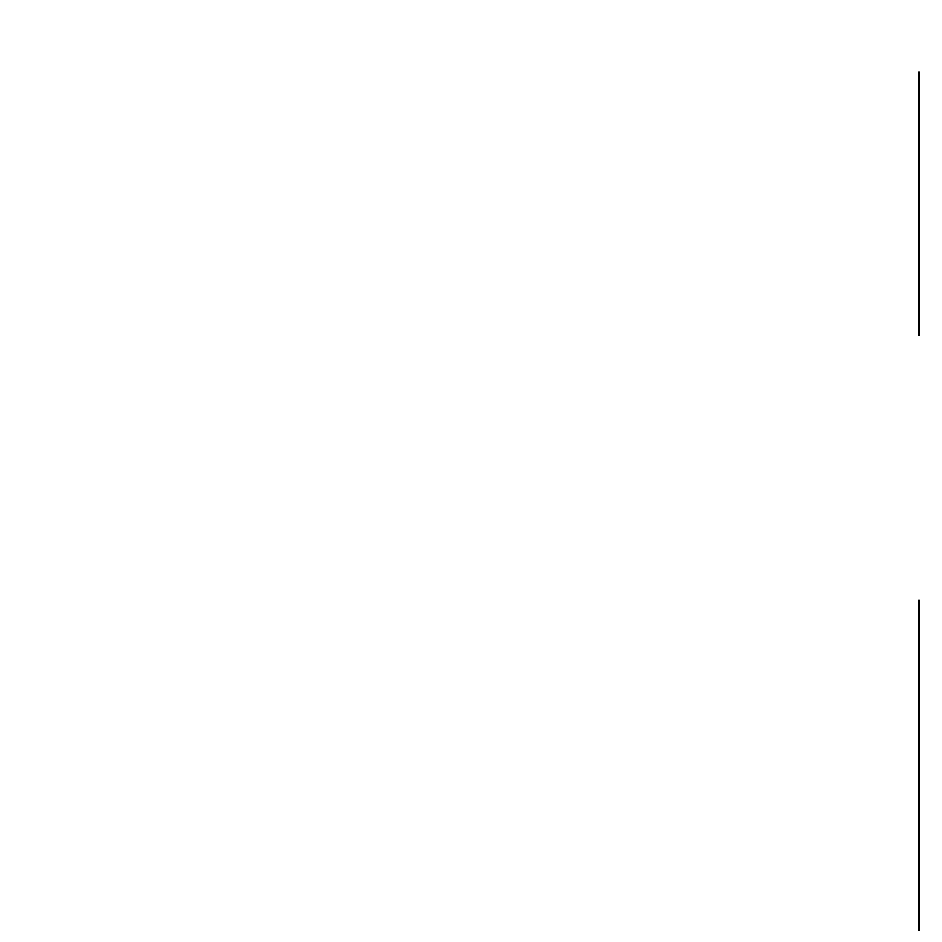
# Model space of a CAD drawing. Header units: millimetres. Extents: x 601 to 1195, y -13 to 407.
# Drawn here: x 760.41 to 764.767, y 303.567 to 307.923 of the extents above; entities that cross this region are included whole.
import ezdxf

# ---------------------------------------------------------------- set-up
doc = ezdxf.new("R2010")
doc.units = ezdxf.units.MM
doc.header["$LTSCALE"] = 0.1
doc.linetypes.add('CENTERX2', pattern=[101.6, 63.5, -12.7, 12.7, -12.7])
doc.layers.add('CENTER', color=1, linetype='CENTERX2')
doc.layers.add('DIM', color=3, linetype='Continuous')
doc.styles.get("Standard").update_dxf_attribs({"font": 'arial.ttf'})
doc.dimstyles.new('ISO-25', dxfattribs={"dimtxt": 2.5, "dimasz": 2.5, "dimexe": 1.25, "dimexo": 0.625, "dimtad": 1, "dimlfac": 1.666667, "dimtxsty": 'Standard', "dimcen": 2.5, "dimadec": 0, "dimazin": 0, "dimtfac": 1, "dimtmove": 0, "dimatfit": 3, "dimfxl": 0, "dimarcsym": 0})

# ---------------------------------------------------------------- blocks, each defined once
blk = doc.blocks.new('*D9')
at = {"layer": 'Defpoints', "color": 0}
for p in [(764.7668, 349.8803), (720.0657, 151.3703), (730.4127, 151.3703)]:
    blk.add_point(p, dxfattribs=at)
at = {"layer": 'DIM', "color": 0, "lineweight": -2}
for p, q in [((764.1418, 349.8803), (718.8157, 349.8803)), ((720.0657, 347.3803), (720.0657, 153.8703)), ((729.7877, 151.3703), (718.8157, 151.3703))]:
    blk.add_line(p, q, dxfattribs=at)
at = {"layer": 'DIM', "color": 0}
for points in [[(719.649, 347.3803), (720.4824, 347.3803), (720.0657, 349.8803)], [(719.649, 153.8703), (720.4824, 153.8703), (720.0657, 151.3703)]]:
    blk.add_solid(points, dxfattribs=at)
at = {"layer": 'DIM', "color": 0, "insert": (717.9383, 251.6624), "char_height": 2.5, "attachment_point": 5, "rotation": 90}
blk.add_mtext('330,85', dxfattribs=at)

msp = doc.modelspace()

# ---------------------------------------------------------------- linework, layer by layer
at = {"layer": 'CENTER'}
msp.add_line((764.7417, 355.9256), (764.7417, 73.633), dxfattribs=at)

# ---------------------------------------------------------------- dimensions: what is measured, and where the dimension line sits
at = {"layer": 'DIM'}
dim = msp.add_linear_dim(base=(720.0657, 151.3703), p1=(764.7668, 349.8803), p2=(730.4127, 151.3703), angle=90, dimstyle='ISO-25', dxfattribs=at)
dim.commit()
dim.dimension.update_dxf_attribs({"geometry": '*D9', "text_midpoint": (720.0657, 251.6624), "dimtype": 160})

doc.saveas('drawing.dxf')
